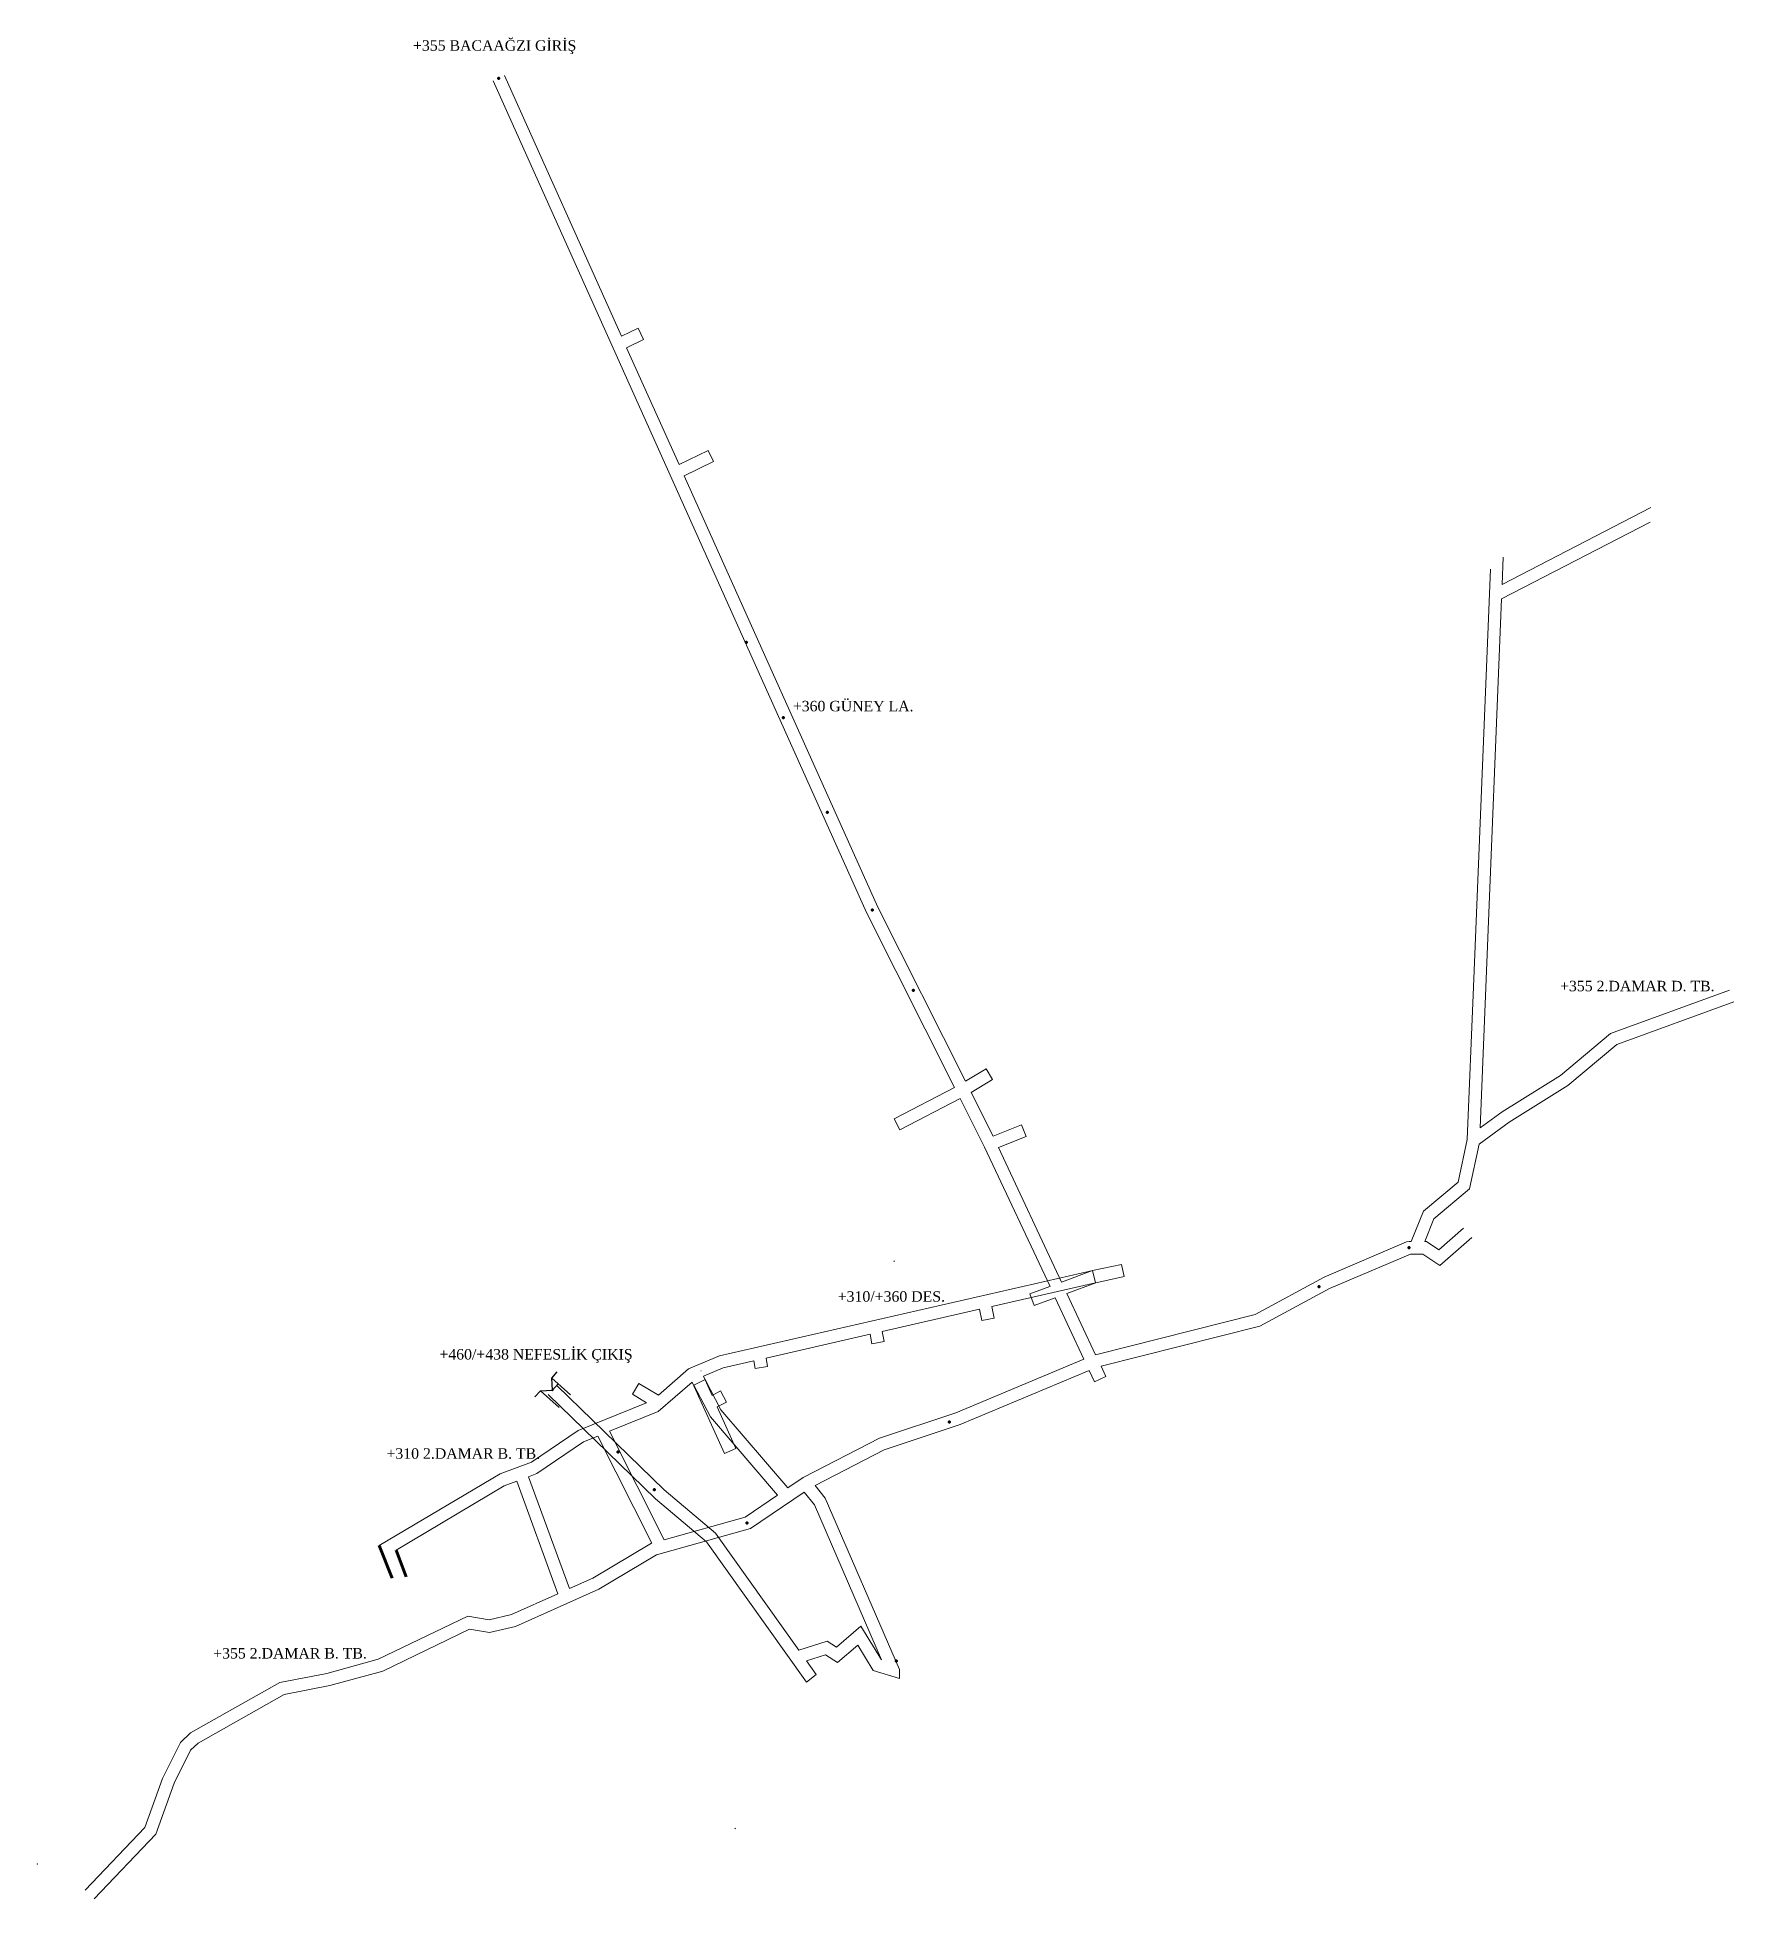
# Model space of a CAD drawing. Header units: millimetres. Extents: x 413102 to 413508, y 4594390 to 4594836.
import ezdxf

# ---------------------------------------------------------------- set-up
doc = ezdxf.new("R2010")
doc.units = ezdxf.units.MM
doc.layers.get('0').update_dxf_attribs({"lineweight": 0})
for name, color, linetype, lineweight in [('BACA', 7, 'Continuous', 0), ('INIT_COORD', 1, 'Continuous', 0), ('SEMBOL_BACA_AGZI', 7, 'Continuous', 0)]:
    doc.layers.add(name, color=color, linetype=linetype, lineweight=lineweight)
doc.styles.get("Standard").update_dxf_attribs({"font": 'times.ttf'})

# ---------------------------------------------------------------- blocks, each defined once
blk = doc.blocks.new('X')
at = {"color": 1, "lineweight": 0}
for p, q in [((-0.0707106781192124, -0.0707106781192124), (0.0707106781192124, 0.0707106781192124)), ((0.0707106781192124, -0.0707106781192124), (-0.0707106781192124, 0.0707106781192124))]:
    blk.add_line(p, q, dxfattribs=at)
blk = doc.blocks.new('Baca Ağzı')
at = {"layer": 'SEMBOL_BACA_AGZI', "color": 1, "lineweight": 30}
for p, q in [((-4.029999999795109, 6), (-2.029999999795109, 5.999999999068677)), ((-2.029999999795109, 5.999999999068677), (-2.029999999795109, 0)), ((-2.029999999795109, 5.999999999068677), (0, 3.948715470731258)), ((0, 3.948715470731258), (2.030000000726432, 6)), ((2.030000000726432, 6), (2.030000000726432, 4.656613e-10)), ((2.030000000726432, 6), (4.03000000026077, 6))]:
    blk.add_line(p, q, dxfattribs=at)
at = {"layer": 'SEMBOL_BACA_AGZI', "color": 29, "lineweight": 30}
for p, q in [((0, 3.948715470731258), (2.030000000726432, 6)), ((2.030000000726432, 6), (2.03000000026077, 3.948715470731258)), ((2.03000000026077, 3.948715470731258), (0, 3.948715470731258)), ((2.03000000026077, 3.948715470731258), (2.03000000026077, 3.948715470731258))]:
    blk.add_line(p, q, dxfattribs=at)
blk = doc.blocks.new('Nokta')
at = {"color": 1, "lineweight": 140}
blk.add_point((0, 0), dxfattribs=at)
blk = doc.blocks.new('Nokta_1')
at = {"color": 98, "lineweight": 140}
blk.add_point((0, 0), dxfattribs=at)
blk = doc.blocks.new('Nokta_2')
at = {"color": 4, "lineweight": 140}
blk.add_point((0, 0), dxfattribs=at)
blk = doc.blocks.new('Nokta_4')
at = {"color": 2, "lineweight": 140}
blk.add_point((0, 0), dxfattribs=at)

msp = doc.modelspace()

# ---------------------------------------------------------------- linework, layer by layer
at = {"color": 4}
for p, q in [((413245.9697687684, 4594765.997086492, 356.2386779785156), (413247.2809887105, 4594763.298808845, 356.2386779785156)), ((413262.7125138573, 4594736.789209564, 356.7232055664062), (413264.0200422724, 4594734.08914115, 356.7232055664062)), ((413244.626786767, 4594511.076694989, 311.8294677734375), (413246.1566989487, 4594513.657270256, 311.8294677734375)), ((413355.1582700255, 4594514.038111377, 360.4679317408055), (413357.8479407916, 4594515.305587347, 360.8669002031136)), ((413265.6793746669, 4594511.862771808), (413267.0899578535, 4594509.215083179)), ((413266.6002742398, 4594496.91634162, 311.8294677734375), (413269.3372729492, 4594498.144689317, 311.8294677734375)), ((413286.221023112, 4594442.195809334, 406.6788852653316), (413288.5783071013, 4594444.036498063, 406.4441999529631)), ((413308.4779709853, 4594445.269422757), (413308.5266892746, 4594443.137178907))]:
    msp.add_line(p, q, dxfattribs=at)
for p, q in [((413452.6397900156, 4594704.718546381, 361.92333984375), (413488.1714683663, 4594723.089714923, 361.92333984375)), ((413452.5004296826, 4594701.269224035, 361.92333984375), (413488.0321080333, 4594719.640392576, 361.92333984375)), ((413445.7497477196, 4594608.496276547, 361.92333984375), (413449.8694283309, 4594708.411381669, 361.92333984375)), ((413452.6397900156, 4594704.718546381, 361.92333984375), (413452.9041226874, 4594711.261072309, 361.92333984375)), ((413448.7473022022, 4594608.375168646, 361.92333984375), (413452.5004296826, 4594701.269224035, 361.92333984375)), ((413354.6257223677, 4594540.647541403, 360.3910522460938), (413355.3791361465, 4594537.740848804, 360.3910522459793)), ((413361.624853391, 4594542.135582949, 360.3910522460938), (413362.2487209646, 4594539.201168313, 360.3910522460938)), ((413339.6327867268, 4594535.085826397, 360.3910522460938), (413340.676177434, 4594532.273116702, 360.3910522460938)), ((413212.9510285296, 4594492.012180312, 281.4091097057099), (413184.071488437, 4594474.904949557, 281.4091097057099)), ((413213.9179172038, 4594489.177056476, 281.4091097057099), (413188.1417530571, 4594473.828135931, 281.4091097057099))]:
    msp.add_line(p, q)
at = {"color": 20}
for p, q in [((413329.230514118, 4594588.915077413, 359.5578308105806), (413330.7637140623, 4594586.336454152, 359.5578308105819)), ((413307.1973620071, 4594576.955660798, 359.4106140136728), (413308.5817792648, 4594574.29419713, 359.4106140136748))]:
    msp.add_line(p, q, dxfattribs=at)
at = {"color": 5}
msp.add_line((413337.6998796002, 4594575.499115863, 359.8006896973122), (413338.8200009519, 4594572.716072896, 359.8006896973168), dxfattribs=at)
at = {"color": 206}
for p, q in [((413328.1528358382, 4594528.712032421, 345.5704956054688), (413331.0992826888, 4594529.27634701, 345.5704956054688)), ((413301.8679517572, 4594523.139895575, 331.2985534667969), (413304.819493307, 4594523.676926747, 331.2985534667969)), ((413273.9772021975, 4594517.222264263, 314.8485717773438), (413276.9322086577, 4594517.739890402, 314.8485717773438))]:
    msp.add_line(p, q, dxfattribs=at)
at = {"color": 1}
msp.add_line((413259.3398586886, 4594513.218715745, 311.8881225585938), (413261.9967208899, 4594514.61194338, 311.8881225585938), dxfattribs=at)
at = {"lineweight": 100}
for p, q in [((413187.1559877486, 4594467.106769349, 294.4067445935644), (413184.071488437, 4594474.904949557, 281.4091097057099)), ((413190.4898396464, 4594467.385459124, 293.9247338931647), (413188.1417530571, 4594473.828135931, 281.4091097057099))]:
    msp.add_line(p, q, dxfattribs=at)
at = {"color": 4, "extrusion": (-0.2321732729244456, -0.08897750818752809, 0.9685961874673519), "elevation": -504428.8346941984, "flags": 128}
msp.add_lwpolyline([(-4142666.586019363, 1966475.843174577), (-4142448.862135391, 1966488.449131454), (-4142402.332047918, 1966493.275356265)], dxfattribs=at)
at = {"color": 4, "extrusion": (-0.0058864366839233, 0.0131110563700471, 0.9998967196986035), "elevation": 58166.06375130307, "flags": 128}
msp.add_lwpolyline([(413208.9481332013, 4594458.693614049), (413236.9389930519, 4594396.355079169)], dxfattribs=at)
at = {"color": 4, "flags": 128}
for points, elevation in [([(413242.0015506671, 4594764.06874279), (413245.9697687684, 4594765.997086492)], 356.2386779785156), ([(413243.2308600978, 4594761.330660975), (413247.2809887105, 4594763.298808845)], 356.2386779785156), ([(413255.7606225545, 4594733.422703972), (413262.7125138573, 4594736.789209564)], 356.7232055664062), ([(413256.9898820992, 4594730.68473327), (413264.0200422724, 4594734.08914115)], 356.7232055664062), ([(413430.8788582208, 4594547.610905961), (413433.8029506616, 4594554.848288722), (413442.1202786497, 4594561.827355566), (413444.2734976322, 4594571.957454429), (413445.7497477196, 4594608.496276547)], 361.92333984375), ([(413447.3909425525, 4594574.803767438), (413448.7473022022, 4594608.375168646)], 361.92333984375), ([(413434.1144624487, 4594547.610905961), (413436.304302484, 4594553.030950245), (413444.8399522431, 4594560.193210807), (413447.11998186, 4594570.919906799)], 361.92333984375), ([(413430.6759465706, 4594544.610905961), (413433.626182334, 4594544.610905961), (413437.7139121613, 4594541.837353607), (413445.3784781184, 4594548.529664949)], 361.92333984375), ([(413434.1144624487, 4594547.610905961), (413434.5478752251, 4594547.610905961), (413437.4836574387, 4594545.618957859), (413443.4053339123, 4594550.789466254)], 361.92333984375), ([(413250.8378528703, 4594510.88201526), (413246.1566989487, 4594513.657270256)], 311.8294677734375), ([(413258.9320415756, 4594514.002662502), (413266.6002742398, 4594496.91634162)], 311.8294677734375), ([(413261.6054818633, 4594515.372630782), (413263.6628372704, 4594510.788440893)], 311.8294677734375), ([(413248.0193403382, 4594509.065395764), (413244.626786767, 4594511.076694989)], 311.8294677734375), ([(413264.8940020134, 4594508.045165255), (413269.3372729492, 4594498.144689317)], 311.8294677734375)]:
    msp.add_lwpolyline(points, dxfattribs=dict(at, elevation=elevation))
at = {"color": 4, "extrusion": (-0.005886436683895806, 0.01311105637002036, 0.999896719698604), "elevation": 58166.06375119155, "flags": 128}
msp.add_lwpolyline([(413238.1685351429, 4594393.616761988), (413250.7006689928, 4594365.70640599)], dxfattribs=at)
at = {"color": 4, "extrusion": (-0.1273992006202468, -0.04158470838282744, 0.9909793921722274), "elevation": -243365.4268796312, "flags": 128}
msp.add_lwpolyline([(-4239694.271785692, 1802247.841754402), (-4239581.835246504, 1802259.969512474), (-4239535.812266594, 1802267.03671991)], dxfattribs=at)
at = {"color": 3, "flags": 128}
for points, elevation in [([(413447.3909425525, 4594574.803767438), (413452.6135048569, 4594578.598181059), (413466.5617682328, 4594587.314023357), (413478.5577179885, 4594597.379820372), (413506.9970363551, 4594607.730885739)], 361.92333984375), ([(413447.1146507154, 4594570.894825735), (413454.2921061262, 4594576.109552336), (413468.3294299248, 4594584.881045762), (413480.0808579063, 4594594.741664647), (413508.0230967849, 4594604.911807876)], 361.92333984375), ([(413355.400826711, 4594520.528568244), (413393.5689687135, 4594530.167791908), (413410.0242104659, 4594539.092546023), (413429.7836091461, 4594547.491375061)], 361.9905395507812), ([(413356.6971544225, 4594517.76176022), (413394.6684273479, 4594527.351265325), (413411.3290672651, 4594536.387420303), (413430.6759465706, 4594544.610905961)], 361.9905395507812), ([(413281.7811903866, 4594488.668031516), (413285.441775064, 4594491.154032624), (413303.6677481005, 4594500.577522817), (413321.9724874429, 4594506.62208367), (413352.6093804045, 4594519.47831619)], 361.9905395507812), ([(413288.2887013828, 4594489.248728965), (413304.8343008457, 4594497.803404975), (413323.0248656615, 4594503.810263304), (413353.8832502789, 4594516.759440894)], 361.9905395507812), ([(413115.9084783096, 4594390.432897332), (413130.6168687649, 4594405.903635705), (413134.9787870249, 4594418.046601054), (413138.9544881812, 4594426.001213987), (413140.7199274227, 4594427.640524376), (413161.3233588469, 4594439.288029046), (413172.2301713044, 4594441.41108676), (413184.8964562889, 4594444.893685292), (413205.6667099202, 4594454.89885279), (413210.4470913669, 4594454.103519584), (413216.6427157903, 4594455.566836646), (413236.551416699, 4594464.451525441), (413250.3472411089, 4594472.666518623), (413272.8187466084, 4594478.95497633), (413285.6885976697, 4594487.69523692)], 361.9905395507812), ([(413252.1658375753, 4594476.290690161), (413271.5385429578, 4594481.711975284), (413279.284098889, 4594486.972189792)], 361.9905395507812), ([(413229.5286124593, 4594464.602629723), (413235.1679174756, 4594467.119291675), (413249.1548729582, 4594475.448097588), (413249.221504376, 4594475.466743818)], 361.9905395507812), ([(413113.7342653677, 4594392.499972097), (413128.0071679947, 4594407.512650951), (413132.2156437844, 4594419.2284541), (413136.5143146537, 4594427.829267277), (413138.9368080577, 4594430.078689693), (413160.2714936479, 4594442.139586003), (413171.5449104062, 4594444.334004813), (413183.8392220277, 4594447.714329167), (413205.2212666672, 4594458.014200409), (413210.3444912455, 4594457.161826874), (413215.6781456831, 4594458.421559067), (413226.7822644315, 4594463.377012458)], 361.9905395507812)]:
    msp.add_lwpolyline(points, dxfattribs=dict(at, elevation=elevation))
at = {"color": 20, "extrusion": (-0.02144295563886019, -0.01274957023170924, 0.9996887756258829), "elevation": -67082.58848512096, "flags": 128}
msp.add_lwpolyline([(-3737999.168637909, 2702576.409216282), (-3737999.168637909, 2702582.213775543)], dxfattribs=at)
at = {"color": 20, "extrusion": (0.002473282109475965, 0.001286530594518312, 0.999996113849767), "flags": 128}
for points, elevation in [([(413319.4849084321, 4594578.887318661), (413305.0443076349, 4594571.375760453)], 7292.698336569558), ([(413320.8693214554, 4594576.225852791), (413306.4287206582, 4594568.714294584)], 7292.69833656956)]:
    msp.add_lwpolyline(points, dxfattribs=dict(at, elevation=elevation))
at = {"color": 20, "extrusion": (-0.02144295563797366, -0.01274957023210905, 0.9996887756258968), "elevation": -67082.58848659151, "flags": 128}
msp.add_lwpolyline([(-3737996.168551569, 2702576.199222809), (-3737996.168551569, 2702582.213894926)], dxfattribs=at)
at = {"color": 4, "extrusion": (-0.1273992006605172, -0.04158470840119582, 0.9909793921662796), "elevation": -243365.4269806732, "flags": 128}
msp.add_lwpolyline([(-4239532.248507375, 1802264.548934892), (-4239519.414546576, 1802266.519695224), (-4239482.818019543, 1802271.071805499)], dxfattribs=at)
at = {"color": 4, "extrusion": (-0.009148871262667045, 0.01816693699533312, 0.9997931088754447), "elevation": 80047.53990620597, "flags": 128}
msp.add_lwpolyline([(-2435726.800332456, -3916868.760630786), (-2435726.800332456, -3916856.994482324)], dxfattribs=at)
at = {"color": 5, "extrusion": (-0.01701209176920736, -0.006847040254297048, 0.9998318392476768), "elevation": -38131.24209053547, "flags": 128}
msp.add_lwpolyline([(-4107970.882443747, 2098585.858856886), (-4107970.882443747, 2098593.204517028)], dxfattribs=at)
at = {"color": 5, "extrusion": (-0.01701209176883183, -0.006847040254679782, 0.9998318392476806), "elevation": -38131.24209213874, "flags": 128}
msp.add_lwpolyline([(-4107967.882387061, 2098586.065415601), (-4107967.88238706, 2098593.204627963)], dxfattribs=at)
at = {"color": 4, "extrusion": (-0.007018297224228971, 0.01497945380671433, 0.9998631703726891), "elevation": 66283.07907039119, "flags": 128}
msp.add_lwpolyline([(413324.5420799376, 4594092.616043858), (413339.6031169525, 4594060.475022833)], dxfattribs=at)
at = {"extrusion": (0, 0.4900594430635628, 0.8716890169459696), "elevation": 2251916.927929917, "flags": 128}
msp.add_lwpolyline([(-413429.7836091461, -4004839.18918609), (-413430.3703842878, -4004839.326311714), (-413430.8788582208, -4004839.326311714)], dxfattribs=at)
at = {"color": 206, "extrusion": (-0.4572167081515451, -0.104553061767635, 0.8831882806412672), "elevation": -669047.6808042667, "flags": 128}
msp.add_lwpolyline([(-4386783.793689801, 1260622.592353178), (-4386783.793689801, 1260518.936346655)], dxfattribs=at)
at = {"flags": 128}
for points, elevation in [([(413347.2554897083, 4594537.913511554), (413354.6257223677, 4594540.647541403), (413361.624853391, 4594542.135582949)], 360.3910522460938), ([(413348.532687265, 4594535.187533842), (413355.4637935589, 4594537.758667261), (413362.2487209646, 4594539.201168313)], 360.3910522460938), ([(413339.6327867268, 4594535.085826397), (413344.4581562306, 4594536.875824741)], 360.3910522460938), ([(413340.676177434, 4594532.273116702), (413345.7353537874, 4594534.149847031)], 360.3910522460938), ([(413261.0145760452, 4594516.689284419), (413261.0198316539, 4594516.677573896)], 311.8294677734375)]:
    msp.add_lwpolyline(points, dxfattribs=dict(at, elevation=elevation))
at = {"color": 206, "extrusion": (-0.4572167081510559, -0.1045530617687068, 0.8831882806413937), "elevation": -669047.6808089883, "flags": 128}
msp.add_lwpolyline([(-4386780.793686289, 1260622.592362889), (-4386780.793686289, 1260593.770928936)], dxfattribs=at)
at = {"extrusion": (-0.007018297163027249, 0.01497945377118018, 0.999863170373651), "elevation": 66282.67990936554, "flags": 128}
msp.add_lwpolyline([(413337.493967852, 4594057.968687143), (413337.5047474456, 4594057.94568294)], dxfattribs=at)
at = {"color": 4, "extrusion": (-0.007018297224032208, 0.01497945380654537, 0.9998631703726929), "elevation": 66283.07906969618, "flags": 128}
msp.add_lwpolyline([(413340.8806326273, 4594057.748739247), (413347.7504827525, 4594043.088128752)], dxfattribs=at)
at = {"color": 206, "extrusion": (-0.4572167081498327, -0.1045530617727329, 0.8831882806415503), "elevation": -669047.680826981, "flags": 128}
msp.add_lwpolyline([(-4386780.793673517, 1260590.372028999), (-4386780.793673517, 1260563.360291282)], dxfattribs=at)
at = {"color": 206, "flags": 128}
for points, elevation in [([(413327.6385382353, 4594531.397326367), (413328.1528358382, 4594528.712032421)], 345.5704956054688), ([(413330.5649009096, 4594532.066506149), (413331.0992826888, 4594529.27634701)], 345.5704956054688), ([(413304.3823874507, 4594526.079275372), (413304.819493307, 4594523.676926747)], 331.2985534667969), ([(413301.4549355775, 4594525.409846519), (413301.8679517572, 4594523.139895575)], 331.2985534667969), ([(413273.6564966077, 4594519.0530974), (413273.9772021975, 4594517.222264263)], 314.8485717773438), ([(413276.5848748018, 4594519.722738078), (413276.9322086577, 4594517.739890402)], 314.8485717773438)]:
    msp.add_lwpolyline(points, dxfattribs=dict(at, elevation=elevation))
at = {"color": 4, "extrusion": (-0.00701829722429571, 0.01497945380683165, 0.9998631703726869), "elevation": 66282.68004784212, "flags": 128}
msp.add_lwpolyline([(413338.080538197, 4594056.716913796), (413344.9562769597, 4594042.04373665)], dxfattribs=at)
at = {"color": 206, "extrusion": (-0.4572167081506036, -0.1045530617694146, 0.8831882806415441), "elevation": -669047.6808120534, "flags": 128}
msp.add_lwpolyline([(-4386780.793683883, 1260559.960063206), (-4386780.793683883, 1260531.073788566)], dxfattribs=at)
at = {"color": 3, "extrusion": (-0.4572167081995936, -0.1045530616541901, 0.8831882806298229), "elevation": -669047.680302902, "flags": 128}
msp.add_lwpolyline([(-4386783.794058881, 1260518.935328314), (-4386782.383124699, 1260509.968555397), (-4386777.915289957, 1260500.422535773)], dxfattribs=at)
at = {"color": 3, "extrusion": (-0.4265416419503721, -0.1809025596928052, 0.8861921301720478), "elevation": -1007158.866824785, "flags": 128}
msp.add_lwpolyline([(-4068463.377797032, 1927074.433398818), (-4068463.377797032, 1927068.633964474)], dxfattribs=at)
at = {"color": 206, "extrusion": (-0.4572167081595595, -0.1045530617482095, 0.883188280639418), "elevation": -669047.6807183283, "flags": 128}
msp.add_lwpolyline([(-4386780.793752855, 1260527.672322447), (-4386780.793752855, 1260519.170756752)], dxfattribs=at)
at = {"color": 4, "extrusion": (-0.007018297224245892, 0.01497945380667879, 0.9998631703726895), "elevation": 66283.07907022089, "flags": 128}
msp.add_lwpolyline([(413349.0471333457, 4594040.321010255), (413350.1982063465, 4594037.864561774)], dxfattribs=at)
at = {"color": 206, "extrusion": (0.3567505176279616, -0.3462476670886687, 0.8676644634925623), "elevation": -1443021.957777428, "flags": 128}
msp.add_lwpolyline([(3584778.718786511, 2519396.085419577), (3584778.718786511, 2519354.874325341)], dxfattribs=at)
at = {"color": 3, "extrusion": (-0.4572167081711843, -0.1045530616971922, 0.8831882806394394), "elevation": -669047.6804887328, "flags": 128}
msp.add_lwpolyline([(-4386779.152918851, 1260510.144732084), (-4386774.09744343, 1260499.343153603), (-4386772.089323266, 1260485.271667507)], dxfattribs=at)
at = {"color": 1, "elevation": 311.8881225585938, "flags": 128}
for points in [[(413259.3398586886, 4594513.218715745), (413263.2977275094, 4594505.671124956), (413279.2840988888, 4594486.972189792)], [(413261.9967208899, 4594514.61194338), (413265.7976211312, 4594507.363689091), (413281.7811903866, 4594488.668031516)]]:
    msp.add_lwpolyline(points, dxfattribs=at)
at = {"color": 4, "extrusion": (-0.007018297222729318, 0.01497945380546382, 0.9998631703727184), "elevation": 66282.6800422051, "flags": 128}
msp.add_lwpolyline([(413346.2304641267, 4594039.324556349), (413347.5058014484, 4594036.602921468)], dxfattribs=at)
at = {"color": 3, "extrusion": (-0.4572167082082313, -0.1045530616030661, 0.8831882806314035), "elevation": -669047.6800715814, "flags": 128}
msp.add_lwpolyline([(-4386776.772838921, 1260496.852600919), (-4386773.953794321, 1260477.09872982), (-4386769.032008022, 1260462.872097196), (-4386767.966118806, 1260453.840967372)], dxfattribs=at)
at = {"color": 206, "extrusion": (0.3567505176204712, -0.3462476670895038, 0.8676644634953088), "elevation": -1443021.957784358, "flags": 128}
msp.add_lwpolyline([(3584775.718752546, 2519396.085463937), (3584775.718752546, 2519354.783674735)], dxfattribs=at)
at = {"color": 4, "flags": 128}
for points in [[(413263.6628372703, 4594510.788440893), (413265.6793746669, 4594511.862771808)], [(413264.8940020135, 4594508.045165255), (413267.0899578535, 4594509.215083179)], [(413284.4084074817, 4594449.893278964), (413291.2105819767, 4594452.054069594), (413293.4213937082, 4594450.632502501), (413299.2506835774, 4594455.625543194), (413304.1800479759, 4594447.58386495), (413304.2080592667, 4594447.575404578)], [(413286.2361437799, 4594447.326154568), (413290.7744881394, 4594448.767812963), (413293.6770673831, 4594446.901434618), (413298.5310565897, 4594451.059087812), (413302.2192438861, 4594445.042244026), (413308.5266892746, 4594443.137178907)]]:
    msp.add_lwpolyline(points, dxfattribs=at)
at = {"color": 3, "extrusion": (-0.4572167082131917, -0.1045530615980048, 0.8831882806294347), "elevation": -669047.680050378, "flags": 128}
msp.add_lwpolyline([(-4386771.60948914, 1260481.906177745), (-4386771.024569425, 1260477.807474003), (-4386766.090756122, 1260463.546076813), (-4386765.814968509, 1260461.209367043)], dxfattribs=at)
at = {"extrusion": (-0.3793914582830515, 0.752430538392376, 0.5384332886035365), "elevation": 3300433.680742107, "flags": 128}
msp.add_lwpolyline([(-2437550.424355203, -2108480.506782161), (-2437550.424355202, -2108427.212440562)], dxfattribs=at)
at = {"extrusion": (-0.3793914582782263, 0.7524305383924991, 0.5384332886067644), "elevation": 3300433.680744667, "flags": 128}
msp.add_lwpolyline([(-2437553.424334921, -2108480.048822634), (-2437553.424334921, -2108426.116868353)], dxfattribs=at)
at = {"color": 3, "extrusion": (-0.4363110472867359, -0.1630613590151402, 0.884897543906461), "elevation": -929224.4282410812, "flags": 128}
msp.add_lwpolyline([(-4159095.221549142, 1765944.081681204), (-4159095.221549142, 1765940.406493885)], dxfattribs=at)
at = {"extrusion": (-0.2894240183472908, 0.7941212298835136, 0.534420442958541), "elevation": 3529155.565141813, "flags": 128}
msp.add_lwpolyline([(-1961504.225614778, -2231065.169011653), (-1961504.225614778, -2231011.518536582)], dxfattribs=at)
at = {"extrusion": (-0.2894240183442784, 0.794121229882282, 0.5344204429620022), "elevation": 3529155.565137396, "flags": 128}
msp.add_lwpolyline([(-1961507.22560288, -2231065.214824039), (-1961507.22560288, -2231011.913570057)], dxfattribs=at)
at = {"color": 4, "extrusion": (0.3567505177815957, -0.3462476669238631, 0.8676644634951608), "elevation": -1443021.95695674, "flags": 128}
msp.add_lwpolyline([(3584775.720102051, 2519354.782228572), (3584776.827459243, 2519336.484435944), (3584769.381625125, 2519289.754834155)], dxfattribs=at)
at = {"color": 4, "extrusion": (0.3567505177450432, -0.3462476669558273, 0.8676644634974341), "elevation": -1443021.957118703, "flags": 128}
msp.add_lwpolyline([(3584778.719819427, 2519354.873232915), (3584779.841571714, 2519336.337578074), (3584773.6425539, 2519297.432919512)], dxfattribs=at)
at = {"color": 1, "flags": 128}
for points in [[(413304.2080592667, 4594447.575404578), (413288.1265015404, 4594484.659877231), (413285.6885976696, 4594487.69523692)], [(413308.4779709853, 4594445.269422757), (413290.7182589874, 4594486.223760958), (413288.2887013828, 4594489.248728965)]]:
    msp.add_lwpolyline(points, dxfattribs=at)
at = {"color": 4, "extrusion": (0.2847514494741614, -0.3999441240685429, 0.8711838552483685), "elevation": -1719482.286410038, "flags": 128}
msp.add_lwpolyline([(3001418.044126525, 3051986.615953711), (3001418.044126525, 3051981.980579576)], dxfattribs=at)
at = {"layer": 'BACA', "lineweight": 0}
msp.add_point((413102.2600768509, 4594398.713561669, 438.6339721679688), dxfattribs=at)
at = {"layer": 'INIT_COORD', "color": 20}
msp.add_point((413212.6609572686, 4594825.79040619, 355.2307739258176), dxfattribs=at)

# ---------------------------------------------------------------- block references
for name, p in [('Nokta_2', (413271.8797392371, 4594690.893665563, 357.2893981933594)), ('Nokta_2', (413280.7217447383, 4594672.862444438, 357.4842834472656)), ('Nokta_2', (413311.7974977053, 4594607.658327022, 358.750244140625)), ('X', (413307.2340501656, 4594542.89228572, 383.7726745605469)), ('Nokta', (413241.18777548, 4594497.267164543, 445.5617370605469)), ('Nokta', (413249.8639072414, 4594488.25290422, 439.0749206542969)), ('Nokta', (413307.7515188357, 4594447.281309895, 439.6752624511719)), ('X', (413269.1890300478, 4594407.255548014, 470)), ('X', (413269.1890300478, 4594407.255548014, 470))]:
    msp.add_blockref(name, p)
at = {"color": 4}
for p in [(413291.2327697438, 4594650.21479668, 358.0278930664062), (413301.9628728407, 4594626.885277013, 358.3646240234375)]:
    msp.add_blockref('Nokta_2', p, dxfattribs=at)
at = {"xscale": 2, "yscale": 2}
for name, p in [('Nokta_4', (413430.3703842877, 4594546.110905961, 361.92333984375)), ('Nokta_4', (413408.8263758806, 4594536.780016414, 361.5261535644531)), ('X', (413225.4767034213, 4594512.075118714, 459.5404663085938)), ('X', (413225.4767034213, 4594512.075118714, 459.5404663085938)), ('Nokta', (413320.4195277095, 4594504.462773875, 361.4090576171875)), ('Nokta', (413271.9889933236, 4594480.283740328, 361.9905395507812))]:
    msp.add_blockref(name, p, dxfattribs=at)
at = {"rotation": 48.19716232821987}
msp.add_blockref('Baca Ağzı', (413228.4202456791, 4594509.443025851, 459.5404663085938), dxfattribs=at)
msp.add_blockref('Baca Ağzı', (413228.4202456791, 4594509.443025851, 459.5404663085938), dxfattribs=at)
at = {"layer": 'INIT_COORD'}
msp.add_blockref('Nokta_1', (413212.6609572684, 4594825.790406191, 355.2307739257812), dxfattribs=at)

# ---------------------------------------------------------------- texts
at = {"color": 20, "char_height": 2.5, "attachment_point": 1}
for s, insert in [('+355 BACAAĞZI GİRİŞ', (413192.1359070857, 4594834.850710494)), ('+360 GÜNEY LA.', (413282.9763979721, 4594676.884620505)), ('+355 2.DAMAR D. TB.', (413466.4761713732, 4594609.945807542)), ('+310/+360 DES.', (413293.7133418785, 4594535.721066604)), ('+460/+438 NEFESLİK ÇIKIŞ', (413198.4457395575, 4594521.884766822)), ('+310 2.DAMAR B. TB.', (413185.7877169703, 4594498.160479098)), ('+355 2.DAMAR B. TB.', (413144.3486753483, 4594450.380543201))]:
    msp.add_mtext(s, dxfattribs=dict(at, insert=insert))

doc.saveas('drawing.dxf')
